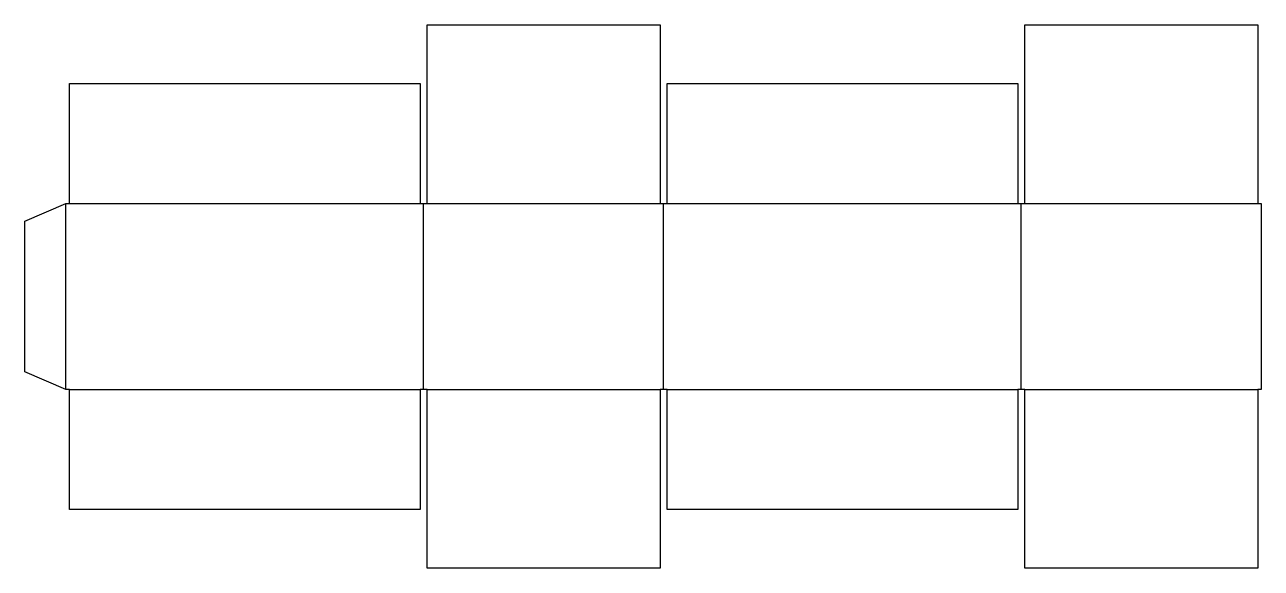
# Model space of a CAD drawing. Header units: millimetres. Extents: x 0 to 1051, y 0 to 462.
import ezdxf

# ---------------------------------------------------------------- set-up
doc = ezdxf.new("R2010")
doc.units = ezdxf.units.MM
doc.layers.add('CREASE', color=1, linetype='CONTINUOUS')
doc.layers.add('CUT', color=7, linetype='CONTINUOUS')

msp = doc.modelspace()

# ---------------------------------------------------------------- linework, layer by layer
at = {"layer": 'CREASE'}
for p, q in [((35, 152), (35, 310)), ((38, 310), (336, 310)), ((339, 152), (339, 310)), ((342, 310), (540, 310)), ((543, 152), (543, 310)), ((546, 310), (844, 310)), ((847, 152), (847, 310)), ((850, 310), (1048, 310)), ((38, 152), (336, 152)), ((342, 152), (540, 152)), ((546, 152), (844, 152)), ((850, 152), (1048, 152))]:
    msp.add_line(p, q, dxfattribs=at)
at = {"layer": 'CUT'}
for p, q in [((342, 310), (342, 462)), ((342, 462), (540, 462)), ((540, 462), (540, 310)), ((850, 310), (850, 462)), ((850, 462), (1048, 462)), ((1048, 462), (1048, 310)), ((38, 310), (38, 412)), ((38, 412), (336, 412)), ((336, 412), (336, 310)), ((546, 310), (546, 412)), ((546, 412), (844, 412)), ((844, 412), (844, 310)), ((0, 295), (35, 310)), ((35, 310), (38, 310)), ((336, 310), (342, 310)), ((540, 310), (546, 310)), ((844, 310), (850, 310)), ((1048, 310), (1051, 310)), ((1051, 310), (1051, 152)), ((0, 167), (0, 295)), ((35, 152), (0, 167)), ((38, 152), (35, 152)), ((38, 50), (38, 152)), ((342, 152), (336, 152)), ((336, 152), (336, 50)), ((342, 0), (342, 152)), ((546, 152), (540, 152)), ((540, 152), (540, 0)), ((546, 50), (546, 152)), ((850, 152), (844, 152)), ((844, 152), (844, 50)), ((850, 0), (850, 152)), ((1051, 152), (1048, 152)), ((1048, 152), (1048, 0)), ((336, 50), (38, 50)), ((844, 50), (546, 50)), ((540, 0), (342, 0)), ((1048, 0), (850, 0))]:
    msp.add_line(p, q, dxfattribs=at)

doc.saveas('drawing.dxf')
